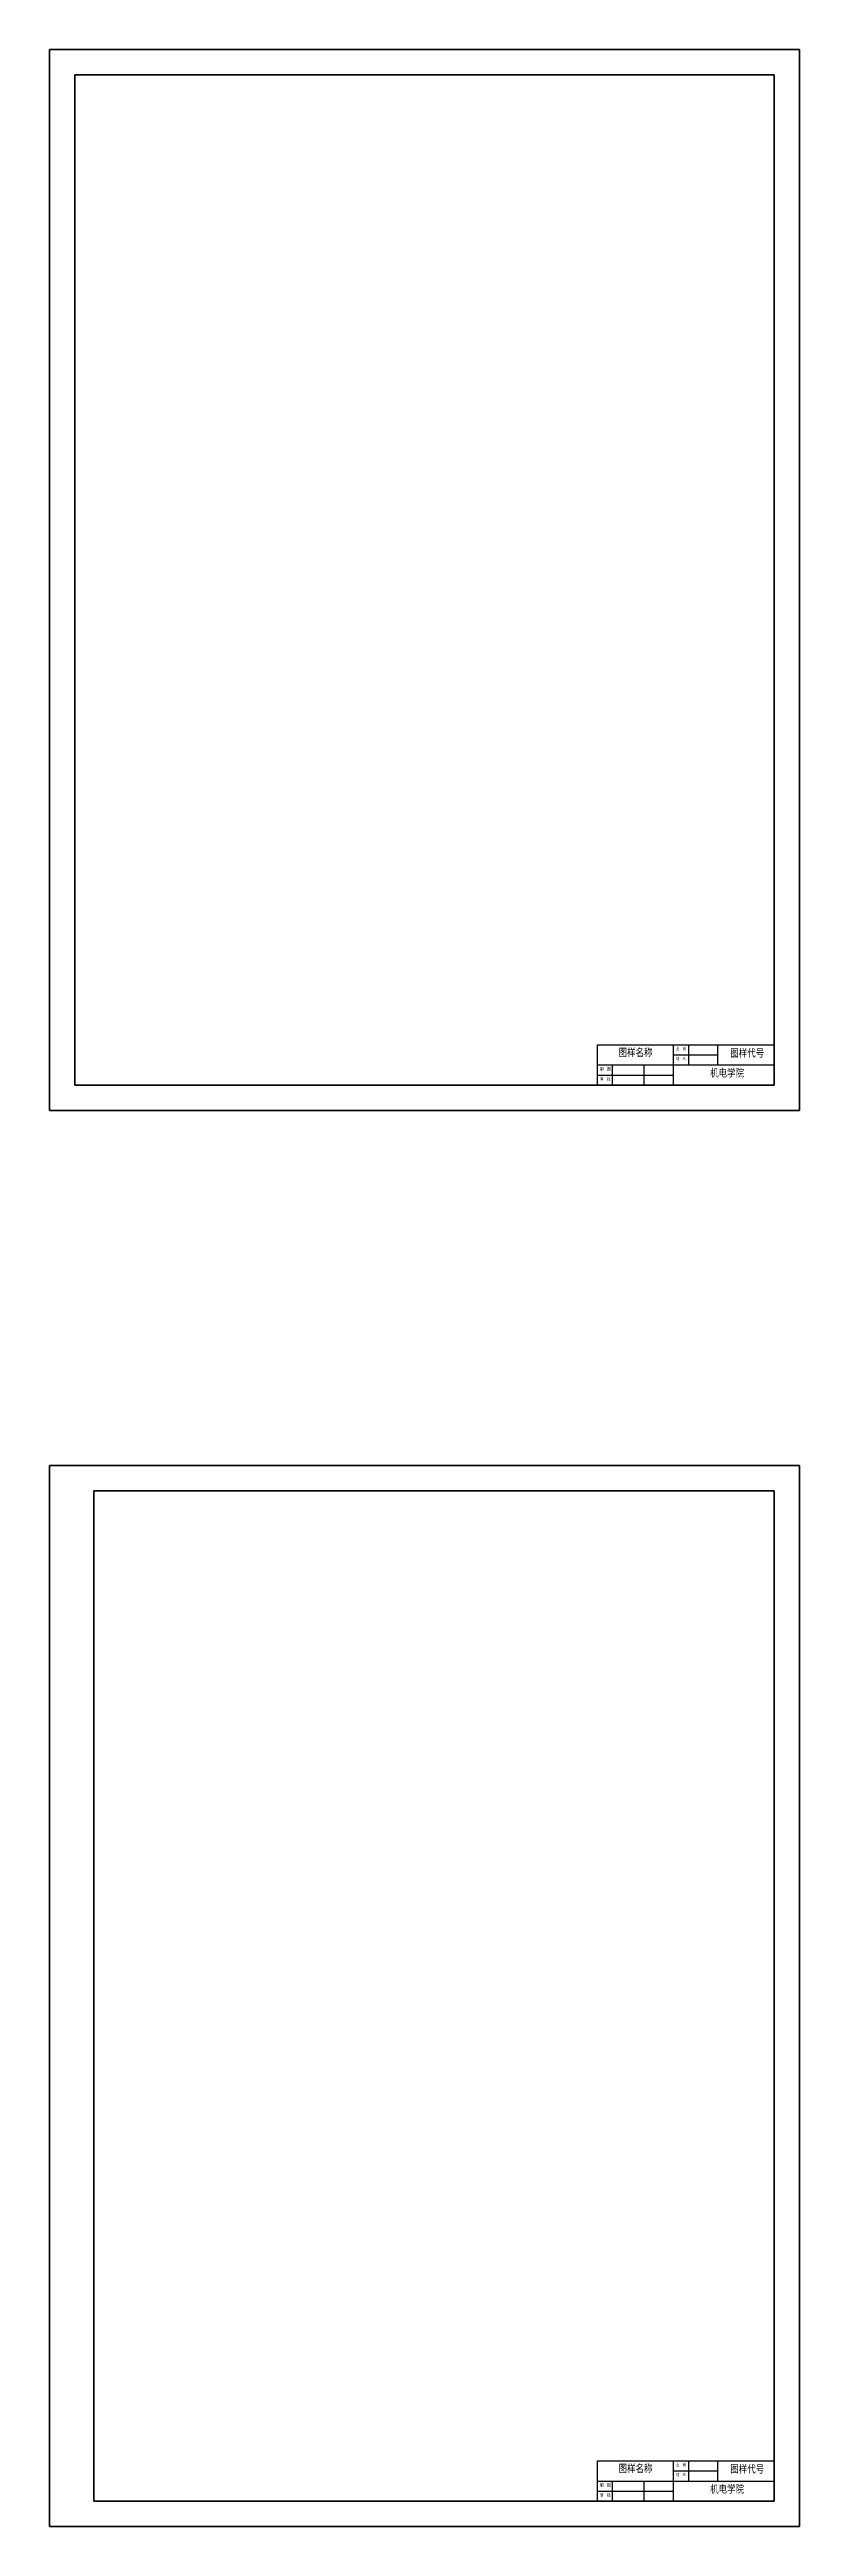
# Model space of a CAD drawing. Header units: millimetres. Extents: x 4796 to 6782, y 968 to 2931.
# Drawn here: x 6188 to 6782, y 968 to 2931 of the extents above; entities that cross this region are included whole.
import ezdxf

# ---------------------------------------------------------------- set-up
doc = ezdxf.new("R2010")
doc.units = ezdxf.units.MM
doc.layers.add('总内框线', color=7, linetype='Continuous', lineweight=50)
doc.styles.add('字体2', font='gbenor.shx', dxfattribs={"width": 0.8, "bigfont": 'gbcbig.shx'})

msp = doc.modelspace()

# ---------------------------------------------------------------- linework, layer by layer
for p, q in [((6621.9, 2142.3), (6761.9, 2142.3)), ((6621.9, 2110.3), (6621.9, 2142.3)), ((6681.9, 2142.3), (6681.9, 2110.3)), ((6693.9, 2142.3), (6693.9, 2126.3)), ((6716.9, 2142.3), (6716.9, 2126.3)), ((6621.9, 2126.3), (6761.9, 2126.3)), ((6633.9, 2110.3), (6633.9, 2126.3)), ((6658.9, 2110.3), (6658.9, 2126.3)), ((6681.9, 2134.3), (6716.9, 2134.3)), ((6621.9, 2118.3), (6681.9, 2118.3)), ((6621.9, 1019.7), (6761.9, 1019.7)), ((6621.9, 987.7), (6621.9, 1019.7)), ((6621.9, 1003.7), (6761.9, 1003.7)), ((6633.9, 987.7), (6633.9, 1003.7)), ((6658.9, 987.7), (6658.9, 1003.7)), ((6681.9, 1019.7), (6681.9, 987.7)), ((6681.9, 1011.7), (6716.9, 1011.7)), ((6693.9, 1019.7), (6693.9, 1003.7)), ((6716.9, 1019.7), (6716.9, 1003.7)), ((6621.9, 995.7), (6681.9, 995.7))]:
    msp.add_line(p, q)
at = {"layer": '总内框线'}
for p, q in [((6781.9, 2931.3), (6187.9, 2931.3)), ((6187.9, 2931.3), (6187.9, 2090.3)), ((6781.9, 2090.3), (6781.9, 2931.3)), ((6761.9, 2911.3), (6207.9, 2911.3)), ((6207.9, 2911.3), (6207.9, 2110.3)), ((6761.9, 2110.3), (6761.9, 2911.3)), ((6207.9, 2110.3), (6761.9, 2110.3)), ((6187.9, 2090.3), (6781.9, 2090.3)), ((6781.9, 1808.7), (6187.9, 1808.7)), ((6187.9, 1808.7), (6187.9, 967.7)), ((6781.9, 967.7), (6781.9, 1808.7)), ((6761.9, 1788.7), (6222.9, 1788.7)), ((6222.9, 1788.7), (6222.9, 987.7)), ((6761.9, 987.7), (6761.9, 1788.7)), ((6222.9, 987.7), (6761.9, 987.7)), ((6187.9, 967.7), (6781.9, 967.7))]:
    msp.add_line(p, q, dxfattribs=at)

# ---------------------------------------------------------------- texts
at = {"width": 93.019, "attachment_point": 1, "style": '字体2'}
for s, insert, char_height in [('{\\fSimSun|b0|i0|c134|p2;比\u3000例}', (6683.9, 2140.4), 2.5), ('{\\fSimSun|b0|i0|c134|p2;制\u3000图}', (6623.9, 2124.4), 2.5), ('{\\fSimSun|b0|i0|c134|p2;图样名称}', (6638.6, 2139.2), 6), ('{\\fSimSun|b0|i0|c134|p2;材\u3000料}', (6683.9, 2132.4), 2.5), ('{\\fSimSun|b0|i0|c134|p2;机电学院}', (6711.1, 2123), 6), ('{\\fSimSun|b0|i0|c134|p2;图样代号}', (6727.1, 2138.8), 6), ('{\\fSimSun|b0|i0|c134|p2;审\u3000核}', (6623.9, 2116.4), 2.5), ('{\\fSimSun|b0|i0|c134|p2;制\u3000图}', (6623.9, 1001.8), 2.5), ('{\\fSimSun|b0|i0|c134|p2;图样名称}', (6638.6, 1016.7), 6), ('{\\fSimSun|b0|i0|c134|p2;材\u3000料}', (6683.9, 1009.8), 2.5), ('{\\fSimSun|b0|i0|c134|p2;比\u3000例}', (6683.9, 1017.8), 2.5), ('{\\fSimSun|b0|i0|c134|p2;图样代号}', (6727.1, 1016.3), 6), ('{\\fSimSun|b0|i0|c134|p2;审\u3000核}', (6623.9, 993.8), 2.5), ('{\\fSimSun|b0|i0|c134|p2;机电学院}', (6711.1, 1000.4), 6)]:
    msp.add_mtext(s, dxfattribs=dict(at, insert=insert, char_height=char_height))

doc.saveas('drawing.dxf')
